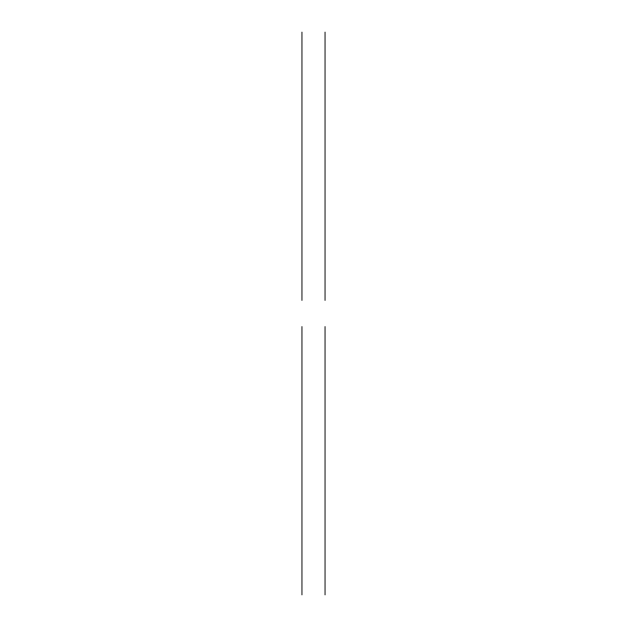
<?xml version="1.0" encoding="UTF-8"?>
<svg xmlns="http://www.w3.org/2000/svg" width="627" height="627" viewBox="0 0 627 627"><rect width="100%" height="100%" fill="white"/><g stroke="black" fill="none" stroke-linecap="round" stroke-linejoin="round"><path stroke-width="0.94" d="M325.045 32.102L325.045 300.419M325.045 326.581L325.045 594.898M301.955 32.102L301.955 300.419M301.955 326.581L301.955 594.898"/></g></svg>
